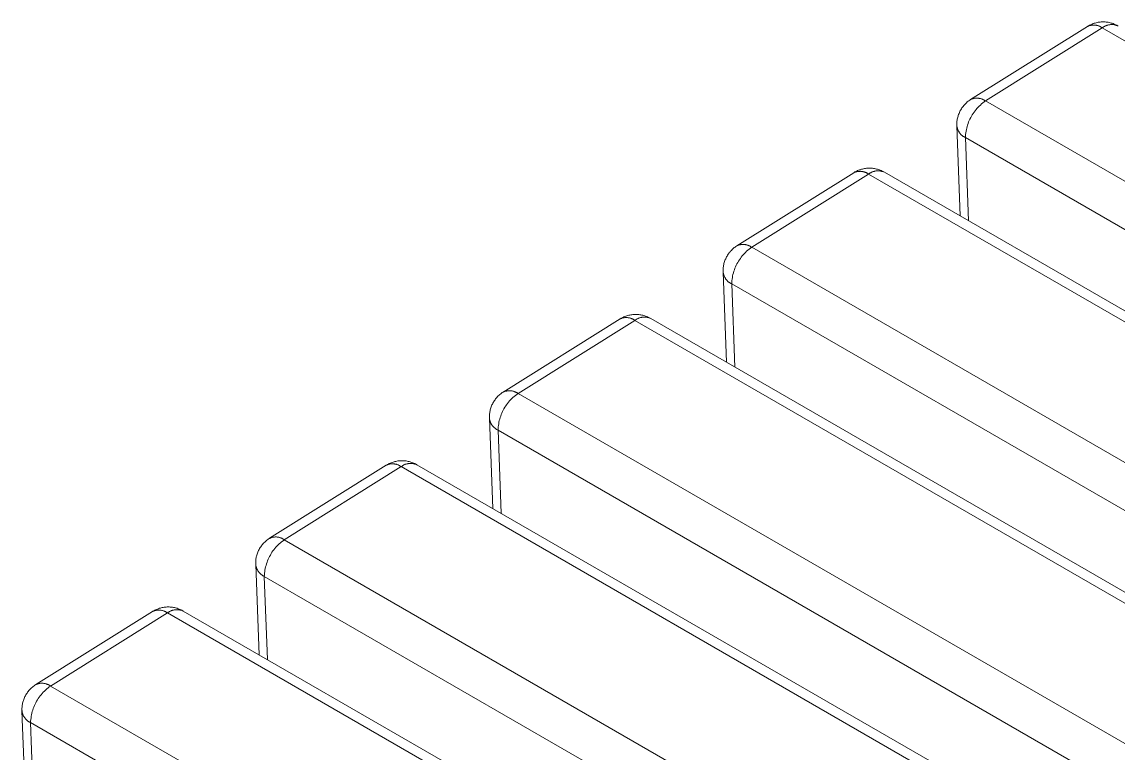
# Model space of a CAD drawing. Header units: millimetres. Extents: x -30 to 4992, y -440 to 3111.
# Drawn here: x 635.4 to 757.2, y 692.7 to 774 of the extents above; entities that cross this region are included whole.
import ezdxf

# ---------------------------------------------------------------- set-up
doc = ezdxf.new("R2010")
doc.units = ezdxf.units.MM
doc.layers.add('ZANO_R', color=7, linetype='Continuous', lineweight=0)

msp = doc.modelspace()

# ---------------------------------------------------------------- linework, layer by layer
at = {"layer": 'ZANO_R'}
for p, q in [((754.57, 773.89), (754.68, 773.92)), ((754.68, 773.92), (754.79, 773.95)), ((754.79, 773.95), (754.9, 773.97)), ((754.9, 773.97), (755.01, 774)), ((755.01, 774), (755.12, 774.01)), ((755.12, 774.01), (755.23, 774.03)), ((755.23, 774.03), (755.34, 774.04)), ((755.34, 774.04), (755.46, 774.04)), ((755.46, 774.04), (755.57, 774.04)), ((755.57, 774.04), (755.68, 774.04)), ((755.68, 774.04), (755.79, 774.04)), ((755.79, 774.04), (755.91, 774.03)), ((755.91, 774.03), (756.02, 774.01)), ((756.02, 774.01), (756.13, 774)), ((756.13, 774), (756.24, 773.97)), ((756.24, 773.97), (756.35, 773.95)), ((756.35, 773.95), (756.46, 773.92)), ((756.46, 773.92), (756.57, 773.89)), ((740.83, 765.41), (753.82, 773.54)), ((755.47, 773.38), (742.48, 765.25)), ((753.82, 773.54), (753.87, 773.56)), ((753.86, 773.56), (753.95, 773.62)), ((753.87, 773.56), (753.92, 773.58)), ((753.92, 773.58), (753.97, 773.6)), ((753.95, 773.62), (754.05, 773.67)), ((753.97, 773.6), (754.02, 773.62)), ((754.02, 773.62), (754.07, 773.63)), ((754.05, 773.67), (754.15, 773.72)), ((754.07, 773.63), (754.12, 773.65)), ((754.12, 773.65), (754.18, 773.66)), ((754.15, 773.72), (754.26, 773.77)), ((754.18, 773.66), (754.23, 773.67)), ((754.23, 773.67), (754.29, 773.68)), ((754.26, 773.77), (754.36, 773.81)), ((754.29, 773.68), (754.34, 773.69)), ((754.34, 773.69), (754.39, 773.69)), ((754.36, 773.81), (754.47, 773.85)), ((754.39, 773.69), (754.45, 773.7)), ((754.45, 773.7), (754.5, 773.7)), ((754.47, 773.85), (754.57, 773.89)), ((754.5, 773.7), (754.56, 773.7)), ((754.56, 773.7), (754.61, 773.69)), ((754.61, 773.69), (754.67, 773.69)), ((754.67, 773.69), (754.72, 773.68)), ((754.72, 773.68), (754.77, 773.68)), ((754.77, 773.68), (754.83, 773.67)), ((754.83, 773.67), (754.88, 773.66)), ((754.88, 773.66), (754.93, 773.64)), ((754.93, 773.64), (754.99, 773.63)), ((754.99, 773.63), (755.04, 773.61)), ((755.04, 773.61), (755.09, 773.59)), ((755.09, 773.59), (755.14, 773.57)), ((755.14, 773.57), (755.19, 773.55)), ((755.19, 773.55), (755.24, 773.53)), ((755.24, 773.53), (755.29, 773.5)), ((755.29, 773.5), (755.33, 773.47)), ((755.33, 773.47), (755.38, 773.44)), ((755.38, 773.44), (755.43, 773.41)), ((755.43, 773.41), (755.47, 773.38)), ((755.52, 773.42), (755.47, 773.38)), ((1586.82, 293.4), (755.47, 773.38)), ((755.56, 773.45), (755.52, 773.42)), ((755.61, 773.48), (755.56, 773.45)), ((755.66, 773.51), (755.61, 773.48)), ((755.71, 773.54), (755.66, 773.51)), ((755.77, 773.57), (755.71, 773.54)), ((755.82, 773.59), (755.77, 773.57)), ((755.87, 773.62), (755.82, 773.59)), ((755.92, 773.64), (755.87, 773.62)), ((755.98, 773.66), (755.92, 773.64)), ((756.03, 773.68), (755.98, 773.66)), ((756.09, 773.69), (756.03, 773.68)), ((756.15, 773.71), (756.09, 773.69)), ((756.2, 773.72), (756.15, 773.71)), ((756.26, 773.73), (756.2, 773.72)), ((756.32, 773.73), (756.26, 773.73)), ((756.38, 773.74), (756.32, 773.73)), ((756.43, 773.74), (756.38, 773.74)), ((756.49, 773.75), (756.43, 773.74)), ((756.55, 773.75), (756.49, 773.75)), ((756.61, 773.75), (756.55, 773.75)), ((756.57, 773.89), (756.67, 773.85)), ((756.67, 773.74), (756.61, 773.75)), ((756.67, 773.85), (756.78, 773.81)), ((756.72, 773.74), (756.67, 773.74)), ((756.78, 773.73), (756.72, 773.74)), ((756.78, 773.81), (756.88, 773.77)), ((756.84, 773.72), (756.78, 773.73)), ((756.9, 773.71), (756.84, 773.72)), ((756.88, 773.77), (756.98, 773.72)), ((756.95, 773.69), (756.9, 773.71)), ((757.01, 773.68), (756.95, 773.69)), ((756.98, 773.72), (757.09, 773.67)), ((757.06, 773.66), (757.01, 773.68)), ((757.12, 773.64), (757.06, 773.66)), ((757.09, 773.67), (757.18, 773.62)), ((757.17, 773.62), (757.12, 773.64)), ((757.23, 773.59), (757.17, 773.62)), ((740.73, 765.34), (740.82, 765.4)), ((740.82, 765.4), (740.87, 765.43)), ((740.87, 765.43), (740.92, 765.45)), ((740.92, 765.45), (740.98, 765.47)), ((740.98, 765.47), (741.03, 765.48)), ((741.03, 765.48), (741.08, 765.5)), ((741.08, 765.5), (741.13, 765.51)), ((741.13, 765.51), (741.19, 765.53)), ((741.19, 765.53), (741.24, 765.54)), ((741.24, 765.54), (741.29, 765.55)), ((741.29, 765.55), (741.35, 765.55)), ((741.35, 765.55), (741.4, 765.56)), ((741.4, 765.56), (741.46, 765.56)), ((741.46, 765.56), (741.51, 765.56)), ((741.51, 765.56), (741.56, 765.56)), ((741.56, 765.56), (741.62, 765.56)), ((741.62, 765.56), (741.67, 765.55)), ((741.67, 765.55), (741.73, 765.55)), ((741.73, 765.55), (741.78, 765.54)), ((741.78, 765.54), (741.83, 765.53)), ((741.83, 765.53), (741.89, 765.52)), ((741.89, 765.52), (741.94, 765.51)), ((741.94, 765.51), (741.99, 765.49)), ((741.99, 765.49), (742.05, 765.47)), ((742.05, 765.47), (742.1, 765.46)), ((742.1, 765.46), (742.15, 765.44)), ((742.15, 765.44), (742.2, 765.41)), ((742.2, 765.41), (742.25, 765.39)), ((742.25, 765.39), (742.29, 765.36)), ((739.63, 764.08), (739.68, 764.18)), ((739.68, 764.18), (739.74, 764.27)), ((739.74, 764.27), (739.8, 764.37)), ((739.8, 764.37), (739.86, 764.47)), ((739.86, 764.47), (739.92, 764.56)), ((739.92, 764.56), (739.99, 764.65)), ((739.99, 764.65), (740.06, 764.74)), ((740.06, 764.74), (740.14, 764.82)), ((740.14, 764.82), (740.21, 764.9)), ((740.21, 764.9), (740.29, 764.98)), ((740.29, 764.98), (740.38, 765.06)), ((740.38, 765.06), (740.46, 765.14)), ((740.46, 765.14), (740.55, 765.21)), ((740.55, 765.21), (740.64, 765.28)), ((740.64, 765.28), (740.73, 765.34)), ((741.43, 764.29), (741.32, 764.15)), ((741.54, 764.42), (741.43, 764.29)), ((741.67, 764.55), (741.54, 764.42)), ((741.79, 764.68), (741.67, 764.55)), ((741.92, 764.8), (741.79, 764.68)), ((742.05, 764.92), (741.92, 764.8)), ((742.19, 765.03), (742.05, 764.92)), ((742.33, 765.14), (742.19, 765.03)), ((742.29, 765.36), (742.34, 765.34)), ((742.48, 765.25), (742.33, 765.14)), ((742.34, 765.34), (742.39, 765.31)), ((742.39, 765.31), (742.43, 765.28)), ((742.43, 765.28), (742.48, 765.25)), ((742.48, 765.25), (1573.83, 285.27)), ((739.3, 762.88), (739.31, 763)), ((739.31, 763), (739.33, 763.11)), ((739.33, 763.11), (739.35, 763.22)), ((739.35, 763.22), (739.37, 763.33)), ((739.37, 763.33), (739.4, 763.44)), ((739.4, 763.44), (739.43, 763.55)), ((739.43, 763.55), (739.46, 763.66)), ((739.46, 763.66), (739.5, 763.76)), ((739.5, 763.76), (739.54, 763.87)), ((739.54, 763.87), (739.58, 763.97)), ((739.58, 763.97), (739.63, 764.08)), ((740.68, 763.08), (740.61, 762.91)), ((740.76, 763.24), (740.68, 763.08)), ((740.84, 763.4), (740.76, 763.24)), ((740.92, 763.55), (740.84, 763.4)), ((741.01, 763.71), (740.92, 763.55)), ((741.11, 763.86), (741.01, 763.71)), ((741.21, 764), (741.11, 763.86)), ((741.32, 764.15), (741.21, 764)), ((739.29, 762.66), (739.3, 762.77)), ((739.29, 762.55), (739.29, 762.66)), ((739.3, 762.49), (739.29, 762.55)), ((739.67, 752.46), (739.29, 762.49)), ((739.3, 762.77), (739.3, 762.88)), ((739.31, 762.43), (739.3, 762.49)), ((739.32, 762.38), (739.31, 762.43)), ((739.33, 762.32), (739.32, 762.38)), ((739.34, 762.27), (739.33, 762.32)), ((739.36, 762.21), (739.34, 762.27)), ((739.37, 762.16), (739.36, 762.21)), ((739.39, 762.1), (739.37, 762.16)), ((739.41, 762.05), (739.39, 762.1)), ((739.44, 762), (739.41, 762.05)), ((739.46, 761.95), (739.44, 762)), ((739.49, 761.9), (739.46, 761.95)), ((739.51, 761.85), (739.49, 761.9)), ((739.54, 761.8), (739.51, 761.85)), ((739.57, 761.75), (739.54, 761.8)), ((739.61, 761.71), (739.57, 761.75)), ((740.33, 761.88), (740.3, 761.7)), ((740.36, 762.06), (740.33, 761.88)), ((740.4, 762.23), (740.36, 762.06)), ((740.44, 762.4), (740.4, 762.23)), ((740.49, 762.57), (740.44, 762.4)), ((740.55, 762.74), (740.49, 762.57)), ((740.61, 762.91), (740.55, 762.74)), ((739.64, 761.66), (739.61, 761.71)), ((739.68, 761.62), (739.64, 761.66)), ((739.71, 761.57), (739.68, 761.62)), ((739.75, 761.53), (739.71, 761.57)), ((739.79, 761.49), (739.75, 761.53)), ((739.83, 761.45), (739.79, 761.49)), ((739.88, 761.42), (739.83, 761.45)), ((739.92, 761.38), (739.88, 761.42)), ((739.96, 761.35), (739.92, 761.38)), ((740.01, 761.31), (739.96, 761.35)), ((740.06, 761.28), (740.01, 761.31)), ((740.11, 761.25), (740.06, 761.28)), ((740.16, 761.22), (740.11, 761.25)), ((740.21, 761.2), (740.16, 761.22)), ((740.26, 761.17), (740.21, 761.2)), ((740.28, 761.53), (740.26, 761.35)), ((740.26, 761.35), (740.26, 761.17)), ((740.26, 761.17), (740.6, 751.92)), ((1571.61, 281.19), (740.26, 761.17)), ((740.3, 761.7), (740.28, 761.53)), ((714.85, 749.14), (727.83, 757.27)), ((729.49, 757.11), (716.49, 748.98)), ((727.83, 757.27), (727.88, 757.29)), ((727.87, 757.29), (727.97, 757.35)), ((727.88, 757.29), (727.93, 757.31)), ((727.93, 757.31), (727.98, 757.33)), ((727.97, 757.35), (728.07, 757.4)), ((727.98, 757.33), (728.03, 757.35)), ((728.03, 757.35), (728.09, 757.36)), ((728.07, 757.4), (728.17, 757.45)), ((728.09, 757.36), (728.14, 757.38)), ((728.14, 757.38), (728.19, 757.39)), ((728.17, 757.45), (728.27, 757.5)), ((728.19, 757.39), (728.25, 757.4)), ((728.25, 757.4), (728.3, 757.41)), ((728.27, 757.5), (728.37, 757.54)), ((728.3, 757.41), (728.35, 757.42)), ((728.35, 757.42), (728.41, 757.42)), ((728.37, 757.54), (728.48, 757.58)), ((728.41, 757.42), (728.46, 757.42)), ((728.46, 757.42), (728.52, 757.43)), ((728.48, 757.58), (728.59, 757.62)), ((728.52, 757.43), (728.57, 757.43)), ((728.57, 757.43), (728.63, 757.42)), ((728.59, 757.62), (728.69, 757.65)), ((728.63, 757.42), (728.68, 757.42)), ((728.68, 757.42), (728.73, 757.41)), ((728.69, 757.65), (728.8, 757.68)), ((728.73, 757.41), (728.79, 757.41)), ((728.79, 757.41), (728.84, 757.4)), ((728.8, 757.68), (728.91, 757.7)), ((728.84, 757.4), (728.9, 757.38)), ((728.9, 757.38), (728.95, 757.37)), ((728.91, 757.7), (729.02, 757.73)), ((728.95, 757.37), (729, 757.36)), ((729, 757.36), (729.05, 757.34)), ((729.02, 757.73), (729.14, 757.74)), ((729.05, 757.34), (729.1, 757.32)), ((729.1, 757.32), (729.15, 757.3)), ((729.14, 757.74), (729.25, 757.76)), ((729.15, 757.3), (729.2, 757.28)), ((729.2, 757.28), (729.25, 757.25)), ((729.25, 757.76), (729.36, 757.77)), ((729.25, 757.25), (729.3, 757.23)), ((729.3, 757.23), (729.35, 757.2)), ((729.35, 757.2), (729.4, 757.17)), ((729.36, 757.77), (729.47, 757.77)), ((729.4, 757.17), (729.44, 757.14)), ((729.44, 757.14), (729.49, 757.11)), ((729.47, 757.77), (729.58, 757.77)), ((729.53, 757.15), (729.49, 757.11)), ((1560.84, 277.13), (729.49, 757.11)), ((729.58, 757.18), (729.53, 757.15)), ((729.58, 757.77), (729.7, 757.77)), ((729.63, 757.21), (729.58, 757.18)), ((729.68, 757.24), (729.63, 757.21)), ((729.73, 757.27), (729.68, 757.24)), ((729.7, 757.77), (729.81, 757.77)), ((729.78, 757.3), (729.73, 757.27)), ((729.83, 757.32), (729.78, 757.3)), ((729.81, 757.77), (729.92, 757.76)), ((729.89, 757.35), (729.83, 757.32)), ((729.94, 757.37), (729.89, 757.35)), ((729.92, 757.76), (730.03, 757.74)), ((729.99, 757.39), (729.94, 757.37)), ((730.05, 757.4), (729.99, 757.39)), ((730.03, 757.74), (730.14, 757.73)), ((730.11, 757.42), (730.05, 757.4)), ((730.16, 757.43), (730.11, 757.42)), ((730.14, 757.73), (730.25, 757.7)), ((730.22, 757.45), (730.16, 757.43)), ((730.28, 757.46), (730.22, 757.45)), ((730.25, 757.7), (730.36, 757.68)), ((730.33, 757.46), (730.28, 757.46)), ((730.39, 757.47), (730.33, 757.46)), ((730.36, 757.68), (730.47, 757.65)), ((730.45, 757.47), (730.39, 757.47)), ((730.51, 757.48), (730.45, 757.47)), ((730.47, 757.65), (730.58, 757.62)), ((730.57, 757.48), (730.51, 757.48)), ((730.62, 757.47), (730.57, 757.48)), ((730.58, 757.62), (730.69, 757.58)), ((730.68, 757.47), (730.62, 757.47)), ((730.74, 757.46), (730.68, 757.47)), ((730.69, 757.58), (730.79, 757.54)), ((730.8, 757.46), (730.74, 757.46)), ((730.79, 757.54), (730.9, 757.5)), ((730.85, 757.45), (730.8, 757.46)), ((730.91, 757.43), (730.85, 757.45)), ((730.9, 757.5), (731, 757.45)), ((730.97, 757.42), (730.91, 757.43)), ((731.02, 757.41), (730.97, 757.42)), ((731, 757.45), (731.1, 757.4)), ((731.08, 757.39), (731.02, 757.41)), ((731.13, 757.37), (731.08, 757.39)), ((731.1, 757.4), (731.2, 757.35)), ((731.19, 757.35), (731.13, 757.37)), ((731.24, 757.32), (731.19, 757.35)), ((731.24, 757.32), (1562.55, 277.37)), ((713.94, 748.29), (714, 748.38)), ((714, 748.38), (714.08, 748.47)), ((714.08, 748.47), (714.15, 748.55)), ((714.15, 748.55), (714.23, 748.63)), ((714.23, 748.63), (714.31, 748.71)), ((714.31, 748.71), (714.39, 748.79)), ((714.39, 748.79), (714.47, 748.86)), ((714.47, 748.86), (714.56, 748.94)), ((714.56, 748.94), (714.65, 749)), ((714.65, 749), (714.74, 749.07)), ((714.74, 749.07), (714.84, 749.13)), ((714.84, 749.13), (714.89, 749.15)), ((714.89, 749.15), (714.94, 749.18)), ((714.94, 749.18), (714.99, 749.19)), ((714.99, 749.19), (715.04, 749.21)), ((715.04, 749.21), (715.09, 749.23)), ((715.09, 749.23), (715.15, 749.24)), ((715.15, 749.24), (715.2, 749.25)), ((715.2, 749.25), (715.25, 749.27)), ((715.25, 749.27), (715.31, 749.27)), ((715.31, 749.27), (715.36, 749.28)), ((715.36, 749.28), (715.42, 749.29)), ((715.42, 749.29), (715.47, 749.29)), ((715.47, 749.29), (715.52, 749.29)), ((715.52, 749.29), (715.58, 749.29)), ((715.58, 749.29), (715.63, 749.29)), ((715.63, 749.29), (715.69, 749.28)), ((715.8, 748.41), (715.68, 748.28)), ((715.69, 749.28), (715.74, 749.28)), ((715.74, 749.28), (715.8, 749.27)), ((715.8, 749.27), (715.85, 749.26)), ((715.93, 748.53), (715.8, 748.41)), ((715.85, 749.26), (715.9, 749.25)), ((715.9, 749.25), (715.96, 749.24)), ((716.07, 748.65), (715.93, 748.53)), ((715.96, 749.24), (716.01, 749.22)), ((716.01, 749.22), (716.06, 749.2)), ((716.06, 749.2), (716.11, 749.18)), ((716.21, 748.76), (716.07, 748.65)), ((716.11, 749.18), (716.16, 749.16)), ((716.16, 749.16), (716.21, 749.14)), ((716.21, 749.14), (716.26, 749.12)), ((716.35, 748.87), (716.21, 748.76)), ((716.26, 749.12), (716.31, 749.09)), ((716.31, 749.09), (716.36, 749.07)), ((716.49, 748.98), (716.35, 748.87)), ((716.36, 749.07), (716.4, 749.04)), ((716.4, 749.04), (716.45, 749.01)), ((716.45, 749.01), (716.49, 748.98)), ((716.49, 748.98), (1547.84, 269)), ((713.38, 747.06), (713.41, 747.17)), ((713.41, 747.17), (713.44, 747.28)), ((713.44, 747.28), (713.47, 747.39)), ((713.47, 747.39), (713.51, 747.49)), ((713.51, 747.49), (713.55, 747.6)), ((713.55, 747.6), (713.6, 747.7)), ((713.6, 747.7), (713.64, 747.8)), ((713.64, 747.8), (713.7, 747.91)), ((713.7, 747.91), (713.75, 748)), ((713.75, 748), (713.81, 748.1)), ((713.81, 748.1), (713.87, 748.2)), ((713.87, 748.2), (713.94, 748.29)), ((714.85, 747.13), (714.77, 746.97)), ((714.94, 747.28), (714.85, 747.13)), ((715.03, 747.44), (714.94, 747.28)), ((715.12, 747.59), (715.03, 747.44)), ((715.23, 747.73), (715.12, 747.59)), ((715.33, 747.88), (715.23, 747.73)), ((715.44, 748.02), (715.33, 747.88)), ((715.56, 748.15), (715.44, 748.02)), ((715.68, 748.28), (715.56, 748.15)), ((713.31, 746.5), (713.32, 746.61)), ((713.31, 746.39), (713.31, 746.5)), ((713.31, 746.27), (713.31, 746.39)), ((713.31, 746.22), (713.31, 746.27)), ((713.68, 736.19), (713.31, 746.22)), ((713.32, 746.16), (713.31, 746.22)), ((713.32, 746.61), (713.33, 746.73)), ((713.33, 746.11), (713.32, 746.16)), ((713.33, 746.73), (713.34, 746.84)), ((713.34, 746.05), (713.33, 746.11)), ((713.34, 746.84), (713.36, 746.95)), ((713.36, 746), (713.34, 746.05)), ((713.36, 746.95), (713.38, 747.06)), ((713.37, 745.94), (713.36, 746)), ((713.39, 745.89), (713.37, 745.94)), ((713.41, 745.83), (713.39, 745.89)), ((714.41, 745.96), (714.37, 745.79)), ((714.46, 746.13), (714.41, 745.96)), ((714.51, 746.3), (714.46, 746.13)), ((714.57, 746.47), (714.51, 746.3)), ((714.63, 746.64), (714.57, 746.47)), ((714.7, 746.8), (714.63, 746.64)), ((714.77, 746.97), (714.7, 746.8)), ((713.43, 745.78), (713.41, 745.83)), ((713.45, 745.73), (713.43, 745.78)), ((713.47, 745.68), (713.45, 745.73)), ((713.5, 745.63), (713.47, 745.68)), ((713.53, 745.58), (713.5, 745.63)), ((713.56, 745.53), (713.53, 745.58)), ((713.59, 745.48), (713.56, 745.53)), ((713.62, 745.44), (713.59, 745.48)), ((713.66, 745.39), (713.62, 745.44)), ((713.69, 745.35), (713.66, 745.39)), ((713.73, 745.3), (713.69, 745.35)), ((713.77, 745.26), (713.73, 745.3)), ((713.81, 745.22), (713.77, 745.26)), ((713.85, 745.18), (713.81, 745.22)), ((713.89, 745.14), (713.85, 745.18)), ((713.93, 745.11), (713.89, 745.14)), ((713.98, 745.07), (713.93, 745.11)), ((714.02, 745.04), (713.98, 745.07)), ((714.07, 745.01), (714.02, 745.04)), ((714.12, 744.98), (714.07, 745.01)), ((714.17, 744.95), (714.12, 744.98)), ((714.22, 744.93), (714.17, 744.95)), ((714.27, 744.9), (714.22, 744.93)), ((714.28, 745.08), (714.27, 744.9)), ((714.27, 744.9), (714.62, 735.65)), ((1545.62, 264.92), (714.27, 744.9)), ((714.29, 745.26), (714.28, 745.08)), ((714.31, 745.43), (714.29, 745.26)), ((714.34, 745.61), (714.31, 745.43)), ((714.37, 745.79), (714.34, 745.61)), ((701.85, 741), (701.9, 741.02)), ((701.89, 741.02), (701.98, 741.08)), ((701.9, 741.02), (701.95, 741.04)), ((701.95, 741.04), (702, 741.06)), ((701.98, 741.08), (702.08, 741.13)), ((702, 741.06), (702.05, 741.08)), ((702.05, 741.08), (702.1, 741.09)), ((702.08, 741.13), (702.18, 741.18)), ((702.1, 741.09), (702.15, 741.11)), ((702.15, 741.11), (702.21, 741.12)), ((702.18, 741.18), (702.29, 741.23)), ((702.21, 741.12), (702.26, 741.13)), ((702.26, 741.13), (702.31, 741.14)), ((702.29, 741.23), (702.39, 741.27)), ((702.31, 741.14), (702.37, 741.15)), ((702.37, 741.15), (702.42, 741.15)), ((702.39, 741.27), (702.49, 741.31)), ((702.42, 741.15), (702.48, 741.15)), ((702.48, 741.15), (702.53, 741.16)), ((702.49, 741.31), (702.6, 741.35)), ((702.53, 741.16), (702.59, 741.15)), ((702.59, 741.15), (702.64, 741.15)), ((702.6, 741.35), (702.71, 741.38)), ((702.64, 741.15), (702.69, 741.15)), ((702.69, 741.15), (702.75, 741.14)), ((702.71, 741.38), (702.82, 741.41)), ((702.75, 741.14), (702.8, 741.13)), ((702.8, 741.13), (702.86, 741.12)), ((702.82, 741.41), (702.93, 741.43)), ((702.86, 741.12), (702.91, 741.11)), ((702.91, 741.11), (702.96, 741.1)), ((702.93, 741.43), (703.04, 741.45)), ((702.96, 741.1), (703.02, 741.08)), ((703.02, 741.08), (703.07, 741.07)), ((703.04, 741.45), (703.15, 741.47)), ((703.07, 741.07), (703.12, 741.05)), ((703.12, 741.05), (703.17, 741.03)), ((703.15, 741.47), (703.26, 741.48)), ((703.17, 741.03), (703.22, 741.01)), ((703.26, 741.48), (703.37, 741.49)), ((703.37, 741.49), (703.49, 741.5)), ((703.49, 741.5), (703.6, 741.5)), ((703.6, 741.5), (703.71, 741.5)), ((703.71, 741.5), (703.82, 741.49)), ((703.79, 741.03), (703.74, 741)), ((703.85, 741.05), (703.79, 741.03)), ((703.82, 741.49), (703.94, 741.48)), ((703.9, 741.08), (703.85, 741.05)), ((703.95, 741.1), (703.9, 741.08)), ((703.94, 741.48), (704.05, 741.47)), ((704.01, 741.12), (703.95, 741.1)), ((704.06, 741.13), (704.01, 741.12)), ((704.05, 741.47), (704.16, 741.45)), ((704.12, 741.15), (704.06, 741.13)), ((704.18, 741.16), (704.12, 741.15)), ((704.16, 741.45), (704.27, 741.43)), ((704.23, 741.18), (704.18, 741.16)), ((704.29, 741.19), (704.23, 741.18)), ((704.27, 741.43), (704.38, 741.41)), ((704.35, 741.19), (704.29, 741.19)), ((704.41, 741.2), (704.35, 741.19)), ((704.38, 741.41), (704.49, 741.38)), ((704.46, 741.2), (704.41, 741.2)), ((704.52, 741.21), (704.46, 741.2)), ((704.49, 741.38), (704.6, 741.35)), ((704.58, 741.21), (704.52, 741.21)), ((704.64, 741.2), (704.58, 741.21)), ((704.6, 741.35), (704.7, 741.31)), ((704.7, 741.2), (704.64, 741.2)), ((704.7, 741.31), (704.81, 741.27)), ((704.75, 741.19), (704.7, 741.2)), ((704.81, 741.19), (704.75, 741.19)), ((704.81, 741.27), (704.91, 741.23)), ((704.87, 741.18), (704.81, 741.19)), ((704.93, 741.16), (704.87, 741.18)), ((704.91, 741.23), (705.01, 741.18)), ((704.98, 741.15), (704.93, 741.16)), ((705.04, 741.13), (704.98, 741.15)), ((705.01, 741.18), (705.11, 741.13)), ((705.09, 741.12), (705.04, 741.13)), ((705.15, 741.1), (705.09, 741.12)), ((705.11, 741.13), (705.21, 741.08)), ((705.2, 741.08), (705.15, 741.1)), ((705.26, 741.05), (705.2, 741.08)), ((705.26, 741.05), (1536.56, 261.1)), ((688.86, 732.87), (701.85, 741)), ((703.5, 740.84), (690.51, 732.71)), ((703.22, 741.01), (703.27, 740.98)), ((703.27, 740.98), (703.32, 740.96)), ((703.32, 740.96), (703.36, 740.93)), ((703.36, 740.93), (703.41, 740.9)), ((703.41, 740.9), (703.46, 740.87)), ((703.46, 740.87), (703.5, 740.84)), ((703.55, 740.88), (703.5, 740.84)), ((1534.85, 260.86), (703.5, 740.84)), ((703.59, 740.91), (703.55, 740.88)), ((703.64, 740.94), (703.59, 740.91)), ((703.69, 740.97), (703.64, 740.94)), ((703.74, 741), (703.69, 740.97)), ((688.32, 732.44), (688.4, 732.52)), ((688.4, 732.52), (688.49, 732.59)), ((688.49, 732.59), (688.58, 732.67)), ((688.58, 732.67), (688.67, 732.73)), ((688.67, 732.73), (688.76, 732.8)), ((688.76, 732.8), (688.85, 732.86)), ((688.85, 732.86), (688.9, 732.88)), ((688.9, 732.88), (688.95, 732.9)), ((688.95, 732.9), (689, 732.92)), ((689, 732.92), (689.06, 732.94)), ((689.06, 732.94), (689.11, 732.96)), ((689.11, 732.96), (689.16, 732.97)), ((689.16, 732.97), (689.21, 732.98)), ((689.21, 732.98), (689.27, 732.99)), ((689.27, 732.99), (689.32, 733)), ((689.32, 733), (689.38, 733.01)), ((689.38, 733.01), (689.43, 733.02)), ((689.43, 733.02), (689.48, 733.02)), ((689.48, 733.02), (689.54, 733.02)), ((689.54, 733.02), (689.59, 733.02)), ((689.59, 733.02), (689.65, 733.02)), ((689.65, 733.02), (689.7, 733.01)), ((689.7, 733.01), (689.76, 733.01)), ((689.76, 733.01), (689.81, 733)), ((689.81, 733), (689.86, 732.99)), ((689.86, 732.99), (689.92, 732.98)), ((689.92, 732.98), (689.97, 732.96)), ((689.97, 732.96), (690.02, 732.95)), ((690.02, 732.95), (690.07, 732.93)), ((690.07, 732.93), (690.13, 732.91)), ((690.22, 732.49), (690.08, 732.38)), ((690.13, 732.91), (690.18, 732.89)), ((690.18, 732.89), (690.23, 732.87)), ((690.36, 732.6), (690.22, 732.49)), ((690.23, 732.87), (690.28, 732.85)), ((690.28, 732.85), (690.32, 732.82)), ((690.32, 732.82), (690.37, 732.8)), ((690.51, 732.71), (690.36, 732.6)), ((690.37, 732.8), (690.42, 732.77)), ((690.42, 732.77), (690.46, 732.74)), ((690.46, 732.74), (690.51, 732.71)), ((690.51, 732.71), (1521.86, 252.72)), ((687.53, 731.22), (687.57, 731.33)), ((687.57, 731.33), (687.61, 731.43)), ((687.61, 731.43), (687.66, 731.53)), ((687.66, 731.53), (687.71, 731.63)), ((687.71, 731.63), (687.77, 731.73)), ((687.77, 731.73), (687.82, 731.83)), ((687.82, 731.83), (687.89, 731.92)), ((687.89, 731.92), (687.95, 732.02)), ((687.95, 732.02), (688.02, 732.11)), ((688.02, 732.11), (688.09, 732.19)), ((688.09, 732.19), (688.16, 732.28)), ((688.16, 732.28), (688.24, 732.36)), ((688.24, 732.36), (688.32, 732.44)), ((689.14, 731.32), (689.04, 731.17)), ((689.24, 731.46), (689.14, 731.32)), ((689.35, 731.61), (689.24, 731.46)), ((689.46, 731.74), (689.35, 731.61)), ((689.57, 731.88), (689.46, 731.74)), ((689.69, 732.01), (689.57, 731.88)), ((689.82, 732.14), (689.69, 732.01)), ((689.95, 732.26), (689.82, 732.14)), ((690.08, 732.38), (689.95, 732.26)), ((687.32, 730.23), (687.33, 730.34)), ((687.32, 730.12), (687.32, 730.23)), ((687.32, 730), (687.32, 730.12)), ((687.33, 730.34), (687.34, 730.45)), ((687.34, 730.45), (687.36, 730.57)), ((687.36, 730.57), (687.38, 730.68)), ((687.38, 730.68), (687.4, 730.79)), ((687.4, 730.79), (687.42, 730.9)), ((687.42, 730.9), (687.45, 731.01)), ((687.45, 731.01), (687.49, 731.12)), ((687.49, 731.12), (687.53, 731.22)), ((688.58, 730.2), (688.52, 730.03)), ((688.64, 730.37), (688.58, 730.2)), ((688.71, 730.53), (688.64, 730.37)), ((688.79, 730.7), (688.71, 730.53)), ((688.87, 730.85), (688.79, 730.7)), ((688.95, 731.01), (688.87, 730.85)), ((689.04, 731.17), (688.95, 731.01)), ((687.33, 729.95), (687.32, 730)), ((687.7, 719.92), (687.32, 729.95)), ((687.34, 729.89), (687.33, 729.95)), ((687.35, 729.84), (687.34, 729.89)), ((687.36, 729.78), (687.35, 729.84)), ((687.37, 729.72), (687.36, 729.78)), ((687.39, 729.67), (687.37, 729.72)), ((687.4, 729.62), (687.39, 729.67)), ((687.42, 729.56), (687.4, 729.62)), ((687.44, 729.51), (687.42, 729.56)), ((687.47, 729.46), (687.44, 729.51)), ((687.49, 729.41), (687.47, 729.46)), ((687.52, 729.36), (687.49, 729.41)), ((687.54, 729.31), (687.52, 729.36)), ((687.57, 729.26), (687.54, 729.31)), ((687.6, 729.21), (687.57, 729.26)), ((687.64, 729.16), (687.6, 729.21)), ((687.67, 729.12), (687.64, 729.16)), ((687.71, 729.07), (687.67, 729.12)), ((687.74, 729.03), (687.71, 729.07)), ((687.78, 728.99), (687.74, 729.03)), ((687.82, 728.95), (687.78, 728.99)), ((687.86, 728.91), (687.82, 728.95)), ((687.9, 728.87), (687.86, 728.91)), ((687.95, 728.84), (687.9, 728.87)), ((687.99, 728.8), (687.95, 728.84)), ((688.31, 728.99), (688.29, 728.81)), ((688.33, 729.16), (688.31, 728.99)), ((688.36, 729.34), (688.33, 729.16)), ((688.39, 729.51), (688.36, 729.34)), ((688.43, 729.69), (688.39, 729.51)), ((688.47, 729.86), (688.43, 729.69)), ((688.52, 730.03), (688.47, 729.86)), ((688.04, 728.77), (687.99, 728.8)), ((688.09, 728.74), (688.04, 728.77)), ((688.13, 728.71), (688.09, 728.74)), ((688.18, 728.68), (688.13, 728.71)), ((688.23, 728.65), (688.18, 728.68)), ((688.29, 728.63), (688.23, 728.65)), ((688.29, 728.81), (688.29, 728.63)), ((688.29, 728.63), (688.63, 719.38)), ((1519.64, 248.65), (688.29, 728.63)), ((676.94, 725.16), (677.05, 725.18)), ((677.05, 725.18), (677.16, 725.2)), ((677.16, 725.2), (677.28, 725.21)), ((677.28, 725.21), (677.39, 725.22)), ((677.39, 725.22), (677.5, 725.23)), ((677.5, 725.23), (677.61, 725.23)), ((677.61, 725.23), (677.73, 725.23)), ((677.73, 725.23), (677.84, 725.22)), ((677.84, 725.22), (677.95, 725.21)), ((677.95, 725.21), (678.06, 725.2)), ((678.06, 725.2), (678.17, 725.18)), ((678.17, 725.18), (678.28, 725.16)), ((662.88, 716.6), (675.86, 724.73)), ((677.51, 724.57), (664.52, 716.43)), ((675.86, 724.73), (675.91, 724.75)), ((675.9, 724.75), (676, 724.81)), ((675.91, 724.75), (675.96, 724.77)), ((675.96, 724.77), (676.01, 724.79)), ((676, 724.81), (676.1, 724.86)), ((676.01, 724.79), (676.06, 724.81)), ((676.06, 724.81), (676.12, 724.82)), ((676.1, 724.86), (676.2, 724.91)), ((676.12, 724.82), (676.17, 724.84)), ((676.17, 724.84), (676.22, 724.85)), ((676.2, 724.91), (676.3, 724.96)), ((676.22, 724.85), (676.27, 724.86)), ((676.27, 724.86), (676.33, 724.87)), ((676.3, 724.96), (676.4, 725)), ((676.33, 724.87), (676.38, 724.87)), ((676.38, 724.87), (676.44, 724.88)), ((676.4, 725), (676.51, 725.04)), ((676.44, 724.88), (676.49, 724.88)), ((676.49, 724.88), (676.55, 724.88)), ((676.51, 725.04), (676.62, 725.08)), ((676.55, 724.88), (676.6, 724.88)), ((676.6, 724.88), (676.65, 724.88)), ((676.62, 725.08), (676.72, 725.11)), ((676.65, 724.88), (676.71, 724.88)), ((676.71, 724.88), (676.76, 724.87)), ((676.72, 725.11), (676.83, 725.14)), ((676.76, 724.87), (676.82, 724.86)), ((676.82, 724.86), (676.87, 724.85)), ((676.83, 725.14), (676.94, 725.16)), ((676.87, 724.85), (676.92, 724.84)), ((676.92, 724.84), (676.98, 724.83)), ((676.98, 724.83), (677.03, 724.81)), ((677.03, 724.81), (677.08, 724.8)), ((677.08, 724.8), (677.13, 724.78)), ((677.13, 724.78), (677.18, 724.76)), ((677.18, 724.76), (677.23, 724.74)), ((677.23, 724.74), (677.28, 724.71)), ((677.28, 724.71), (677.33, 724.69)), ((677.33, 724.69), (677.38, 724.66)), ((677.38, 724.66), (677.42, 724.63)), ((677.42, 724.63), (677.47, 724.6)), ((677.47, 724.6), (677.51, 724.57)), ((677.56, 724.6), (677.51, 724.57)), ((1508.86, 244.59), (677.51, 724.57)), ((677.61, 724.64), (677.56, 724.6)), ((677.66, 724.67), (677.61, 724.64)), ((677.71, 724.7), (677.66, 724.67)), ((677.76, 724.73), (677.71, 724.7)), ((677.81, 724.76), (677.76, 724.73)), ((677.86, 724.78), (677.81, 724.76)), ((677.91, 724.8), (677.86, 724.78)), ((677.97, 724.83), (677.91, 724.8)), ((678.02, 724.85), (677.97, 724.83)), ((678.08, 724.86), (678.02, 724.85)), ((678.13, 724.88), (678.08, 724.86)), ((678.19, 724.89), (678.13, 724.88)), ((678.25, 724.9), (678.19, 724.89)), ((678.3, 724.91), (678.25, 724.9)), ((678.28, 725.16), (678.39, 725.14)), ((678.36, 724.92), (678.3, 724.91)), ((678.42, 724.93), (678.36, 724.92)), ((678.39, 725.14), (678.5, 725.11)), ((678.48, 724.93), (678.42, 724.93)), ((678.54, 724.93), (678.48, 724.93)), ((678.5, 725.11), (678.61, 725.08)), ((678.59, 724.93), (678.54, 724.93)), ((678.65, 724.93), (678.59, 724.93)), ((678.61, 725.08), (678.72, 725.04)), ((678.71, 724.93), (678.65, 724.93)), ((678.77, 724.92), (678.71, 724.93)), ((678.72, 725.04), (678.82, 725)), ((678.83, 724.91), (678.77, 724.92)), ((678.82, 725), (678.93, 724.96)), ((678.88, 724.9), (678.83, 724.91)), ((678.94, 724.89), (678.88, 724.9)), ((678.93, 724.96), (679.03, 724.91)), ((679, 724.88), (678.94, 724.89)), ((679.05, 724.86), (679, 724.88)), ((679.03, 724.91), (679.13, 724.86)), ((679.11, 724.85), (679.05, 724.86)), ((679.16, 724.83), (679.11, 724.85)), ((679.13, 724.86), (679.23, 724.81)), ((679.22, 724.81), (679.16, 724.83)), ((679.27, 724.78), (679.22, 724.81)), ((679.27, 724.78), (1510.58, 244.83)), ((662.92, 716.61), (662.97, 716.63)), ((662.97, 716.63), (663.02, 716.65)), ((663.02, 716.65), (663.07, 716.67)), ((663.07, 716.67), (663.12, 716.69)), ((663.12, 716.69), (663.18, 716.7)), ((663.18, 716.7), (663.23, 716.71)), ((663.23, 716.71), (663.28, 716.72)), ((663.28, 716.72), (663.34, 716.73)), ((663.34, 716.73), (663.39, 716.74)), ((663.39, 716.74), (663.44, 716.74)), ((663.44, 716.74), (663.5, 716.75)), ((663.5, 716.75), (663.55, 716.75)), ((663.55, 716.75), (663.61, 716.75)), ((663.61, 716.75), (663.66, 716.75)), ((663.66, 716.75), (663.72, 716.74)), ((663.72, 716.74), (663.77, 716.74)), ((663.77, 716.74), (663.82, 716.73)), ((663.82, 716.73), (663.88, 716.72)), ((663.88, 716.72), (663.93, 716.71)), ((663.93, 716.71), (663.98, 716.69)), ((663.98, 716.69), (664.04, 716.68)), ((664.04, 716.68), (664.09, 716.66)), ((664.09, 716.66), (664.14, 716.64)), ((664.14, 716.64), (664.19, 716.62)), ((661.73, 715.36), (661.78, 715.46)), ((661.78, 715.46), (661.84, 715.56)), ((661.84, 715.56), (661.9, 715.65)), ((661.9, 715.65), (661.97, 715.75)), ((661.97, 715.75), (662.03, 715.84)), ((662.03, 715.84), (662.1, 715.92)), ((662.1, 715.92), (662.18, 716.01)), ((662.18, 716.01), (662.26, 716.09)), ((662.26, 716.09), (662.34, 716.17)), ((662.34, 716.17), (662.42, 716.25)), ((662.42, 716.25), (662.5, 716.32)), ((662.5, 716.32), (662.59, 716.39)), ((662.59, 716.39), (662.68, 716.46)), ((662.68, 716.46), (662.77, 716.53)), ((662.77, 716.53), (662.87, 716.59)), ((662.87, 716.59), (662.92, 716.61)), ((663.47, 715.47), (663.36, 715.33)), ((663.59, 715.61), (663.47, 715.47)), ((663.71, 715.74), (663.59, 715.61)), ((663.83, 715.87), (663.71, 715.74)), ((663.96, 715.99), (663.83, 715.87)), ((664.1, 716.11), (663.96, 715.99)), ((664.23, 716.22), (664.1, 716.11)), ((664.19, 716.62), (664.24, 716.6)), ((664.38, 716.33), (664.23, 716.22)), ((664.24, 716.6), (664.29, 716.58)), ((664.29, 716.58), (664.34, 716.55)), ((664.34, 716.55), (664.39, 716.52)), ((664.52, 716.43), (664.38, 716.33)), ((664.39, 716.52), (664.43, 716.5)), ((664.43, 716.5), (664.48, 716.47)), ((664.48, 716.47), (664.52, 716.43)), ((664.52, 716.43), (1495.87, 236.45)), ((661.36, 714.18), (661.37, 714.3)), ((661.37, 714.3), (661.39, 714.41)), ((661.39, 714.41), (661.41, 714.52)), ((661.41, 714.52), (661.44, 714.63)), ((661.44, 714.63), (661.47, 714.74)), ((661.47, 714.74), (661.5, 714.84)), ((661.5, 714.84), (661.54, 714.95)), ((661.54, 714.95), (661.58, 715.06)), ((661.58, 715.06), (661.63, 715.16)), ((661.63, 715.16), (661.67, 715.26)), ((661.67, 715.26), (661.73, 715.36)), ((662.73, 714.26), (662.66, 714.1)), ((662.8, 714.42), (662.73, 714.26)), ((662.88, 714.58), (662.8, 714.42)), ((662.97, 714.74), (662.88, 714.58)), ((663.06, 714.89), (662.97, 714.74)), ((663.15, 715.04), (663.06, 714.89)), ((663.25, 715.19), (663.15, 715.04)), ((663.36, 715.33), (663.25, 715.19)), ((661.34, 713.96), (661.35, 714.07)), ((661.34, 713.85), (661.34, 713.96)), ((661.34, 713.73), (661.34, 713.85)), ((661.34, 713.68), (661.34, 713.73)), ((661.71, 703.64), (661.34, 713.68)), ((661.35, 713.62), (661.34, 713.68)), ((661.35, 714.07), (661.36, 714.18)), ((661.36, 713.56), (661.35, 713.62)), ((661.37, 713.51), (661.36, 713.56)), ((661.39, 713.45), (661.37, 713.51)), ((661.4, 713.4), (661.39, 713.45)), ((661.42, 713.34), (661.4, 713.4)), ((661.44, 713.29), (661.42, 713.34)), ((661.46, 713.24), (661.44, 713.29)), ((661.48, 713.19), (661.46, 713.24)), ((661.5, 713.14), (661.48, 713.19)), ((661.53, 713.09), (661.5, 713.14)), ((661.56, 713.04), (661.53, 713.09)), ((661.59, 712.99), (661.56, 713.04)), ((661.62, 712.94), (661.59, 712.99)), ((662.37, 713.07), (662.34, 712.89)), ((662.4, 713.24), (662.37, 713.07)), ((662.44, 713.42), (662.4, 713.24)), ((662.49, 713.59), (662.44, 713.42)), ((662.54, 713.76), (662.49, 713.59)), ((662.6, 713.93), (662.54, 713.76)), ((662.66, 714.1), (662.6, 713.93)), ((661.65, 712.89), (661.62, 712.94)), ((661.68, 712.85), (661.65, 712.89)), ((661.72, 712.8), (661.68, 712.85)), ((661.76, 712.76), (661.72, 712.8)), ((661.8, 712.72), (661.76, 712.76)), ((661.84, 712.68), (661.8, 712.72)), ((661.88, 712.64), (661.84, 712.68)), ((661.92, 712.6), (661.88, 712.64)), ((661.96, 712.57), (661.92, 712.6)), ((662.01, 712.53), (661.96, 712.57)), ((662.05, 712.5), (662.01, 712.53)), ((662.1, 712.47), (662.05, 712.5)), ((662.15, 712.44), (662.1, 712.47)), ((662.2, 712.41), (662.15, 712.44)), ((662.25, 712.38), (662.2, 712.41)), ((662.3, 712.36), (662.25, 712.38)), ((662.31, 712.54), (662.3, 712.36)), ((662.3, 712.36), (662.65, 703.11)), ((1493.65, 232.38), (662.3, 712.36)), ((662.32, 712.71), (662.31, 712.54)), ((662.34, 712.89), (662.32, 712.71)), ((636.89, 700.32), (649.88, 708.45)), ((651.53, 708.3), (638.54, 700.16)), ((649.88, 708.45), (649.92, 708.48)), ((649.92, 708.48), (650.01, 708.54)), ((649.92, 708.48), (649.98, 708.5)), ((649.98, 708.5), (650.03, 708.52)), ((650.01, 708.54), (650.11, 708.59)), ((650.03, 708.52), (650.08, 708.54)), ((650.08, 708.54), (650.13, 708.55)), ((650.11, 708.59), (650.21, 708.64)), ((650.13, 708.55), (650.18, 708.57)), ((650.18, 708.57), (650.24, 708.58)), ((650.21, 708.64), (650.31, 708.69)), ((650.24, 708.58), (650.29, 708.59)), ((650.29, 708.59), (650.34, 708.6)), ((650.31, 708.69), (650.42, 708.73)), ((650.34, 708.6), (650.4, 708.6)), ((650.4, 708.6), (650.45, 708.61)), ((650.42, 708.73), (650.52, 708.77)), ((650.45, 708.61), (650.51, 708.61)), ((650.51, 708.61), (650.56, 708.61)), ((650.52, 708.77), (650.63, 708.81)), ((650.56, 708.61), (650.61, 708.61)), ((650.61, 708.61), (650.67, 708.61)), ((650.63, 708.81), (650.74, 708.84)), ((650.67, 708.61), (650.72, 708.61)), ((650.72, 708.61), (650.78, 708.6)), ((650.74, 708.84), (650.85, 708.87)), ((650.78, 708.6), (650.83, 708.59)), ((650.83, 708.59), (650.89, 708.58)), ((650.85, 708.87), (650.96, 708.89)), ((650.89, 708.58), (650.94, 708.57)), ((650.94, 708.57), (650.99, 708.56)), ((650.96, 708.89), (651.07, 708.91)), ((650.99, 708.56), (651.04, 708.54)), ((651.04, 708.54), (651.1, 708.53)), ((651.07, 708.91), (651.18, 708.93)), ((651.1, 708.53), (651.15, 708.51)), ((651.15, 708.51), (651.2, 708.49)), ((651.18, 708.93), (651.29, 708.94)), ((651.2, 708.49), (651.25, 708.47)), ((651.25, 708.47), (651.3, 708.44)), ((651.29, 708.94), (651.4, 708.95)), ((651.3, 708.44), (651.35, 708.42)), ((651.35, 708.42), (651.39, 708.39)), ((651.39, 708.39), (651.44, 708.36)), ((651.4, 708.95), (651.51, 708.96)), ((651.44, 708.36), (651.48, 708.33)), ((651.48, 708.33), (651.53, 708.3)), ((651.51, 708.96), (651.63, 708.96)), ((651.58, 708.33), (651.53, 708.3)), ((1482.88, 228.32), (651.53, 708.3)), ((651.62, 708.37), (651.58, 708.33)), ((651.67, 708.4), (651.62, 708.37)), ((651.63, 708.96), (651.74, 708.96)), ((651.72, 708.43), (651.67, 708.4)), ((651.77, 708.46), (651.72, 708.43)), ((651.74, 708.96), (651.85, 708.95)), ((651.82, 708.49), (651.77, 708.46)), ((651.88, 708.51), (651.82, 708.49)), ((651.85, 708.95), (651.96, 708.94)), ((651.93, 708.53), (651.88, 708.51)), ((651.98, 708.55), (651.93, 708.53)), ((651.96, 708.94), (652.08, 708.93)), ((652.04, 708.57), (651.98, 708.55)), ((652.09, 708.59), (652.04, 708.57)), ((652.08, 708.93), (652.19, 708.91)), ((652.15, 708.61), (652.09, 708.59)), ((652.21, 708.62), (652.15, 708.61)), ((652.19, 708.91), (652.3, 708.89)), ((652.26, 708.63), (652.21, 708.62)), ((652.32, 708.64), (652.26, 708.63)), ((652.3, 708.89), (652.41, 708.87)), ((652.38, 708.65), (652.32, 708.64)), ((652.43, 708.66), (652.38, 708.65)), ((652.41, 708.87), (652.52, 708.84)), ((652.49, 708.66), (652.43, 708.66)), ((652.55, 708.66), (652.49, 708.66)), ((652.52, 708.84), (652.62, 708.81)), ((652.61, 708.66), (652.55, 708.66)), ((652.67, 708.66), (652.61, 708.66)), ((652.62, 708.81), (652.73, 708.77)), ((652.73, 708.66), (652.67, 708.66)), ((652.73, 708.77), (652.84, 708.73)), ((652.78, 708.65), (652.73, 708.66)), ((652.84, 708.64), (652.78, 708.65)), ((652.84, 708.73), (652.94, 708.69)), ((652.9, 708.63), (652.84, 708.64)), ((652.95, 708.62), (652.9, 708.63)), ((652.94, 708.69), (653.04, 708.64)), ((653.01, 708.61), (652.95, 708.62)), ((653.07, 708.59), (653.01, 708.61)), ((653.04, 708.64), (653.14, 708.59)), ((653.12, 708.58), (653.07, 708.59)), ((653.18, 708.56), (653.12, 708.58)), ((653.14, 708.59), (653.24, 708.54)), ((653.23, 708.53), (653.18, 708.56)), ((653.28, 708.51), (653.23, 708.53)), ((653.28, 708.51), (1484.59, 228.56)), ((636.05, 699.56), (636.12, 699.65)), ((636.12, 699.65), (636.19, 699.74)), ((636.19, 699.74), (636.27, 699.82)), ((636.27, 699.82), (636.35, 699.9)), ((636.35, 699.9), (636.43, 699.98)), ((636.43, 699.98), (636.52, 700.05)), ((636.52, 700.05), (636.61, 700.12)), ((636.61, 700.12), (636.7, 700.19)), ((636.7, 700.19), (636.79, 700.26)), ((636.79, 700.26), (636.88, 700.32)), ((636.88, 700.32), (636.93, 700.34)), ((636.93, 700.34), (636.98, 700.36)), ((636.98, 700.36), (637.03, 700.38)), ((637.03, 700.38), (637.09, 700.4)), ((637.09, 700.4), (637.14, 700.42)), ((637.14, 700.42), (637.19, 700.43)), ((637.19, 700.43), (637.24, 700.44)), ((637.24, 700.44), (637.3, 700.45)), ((637.3, 700.45), (637.35, 700.46)), ((637.35, 700.46), (637.4, 700.47)), ((637.4, 700.47), (637.46, 700.47)), ((637.46, 700.47), (637.51, 700.48)), ((637.51, 700.48), (637.57, 700.48)), ((637.57, 700.48), (637.62, 700.48)), ((637.62, 700.48), (637.68, 700.48)), ((637.68, 700.48), (637.73, 700.47)), ((637.85, 699.6), (637.72, 699.47)), ((637.73, 700.47), (637.79, 700.46)), ((637.79, 700.46), (637.84, 700.46)), ((637.84, 700.46), (637.89, 700.45)), ((637.98, 699.72), (637.85, 699.6)), ((637.89, 700.45), (637.95, 700.44)), ((637.95, 700.44), (638, 700.42)), ((638.11, 699.84), (637.98, 699.72)), ((638, 700.42), (638.05, 700.41)), ((638.05, 700.41), (638.1, 700.39)), ((638.1, 700.39), (638.15, 700.37)), ((638.25, 699.95), (638.11, 699.84)), ((638.15, 700.37), (638.21, 700.35)), ((638.21, 700.35), (638.26, 700.33)), ((638.39, 700.06), (638.25, 699.95)), ((638.26, 700.33), (638.3, 700.31)), ((638.3, 700.31), (638.35, 700.28)), ((638.35, 700.28), (638.4, 700.25)), ((638.54, 700.16), (638.39, 700.06)), ((638.4, 700.25), (638.45, 700.22)), ((638.45, 700.22), (638.49, 700.19)), ((638.49, 700.19), (638.54, 700.16)), ((638.54, 700.16), (1469.89, 220.18)), ((635.43, 698.25), (635.45, 698.36)), ((635.45, 698.36), (635.48, 698.47)), ((635.48, 698.47), (635.52, 698.57)), ((635.52, 698.57), (635.55, 698.68)), ((635.55, 698.68), (635.6, 698.79)), ((635.6, 698.79), (635.64, 698.89)), ((635.64, 698.89), (635.69, 698.99)), ((635.69, 698.99), (635.74, 699.09)), ((635.74, 699.09), (635.79, 699.19)), ((635.79, 699.19), (635.85, 699.29)), ((635.85, 699.29), (635.92, 699.38)), ((635.92, 699.38), (635.98, 699.47)), ((635.98, 699.47), (636.05, 699.56)), ((636.98, 698.47), (636.9, 698.31)), ((637.07, 698.62), (636.98, 698.47)), ((637.17, 698.77), (637.07, 698.62)), ((637.27, 698.92), (637.17, 698.77)), ((637.38, 699.06), (637.27, 698.92)), ((637.49, 699.2), (637.38, 699.06)), ((637.6, 699.34), (637.49, 699.2)), ((637.72, 699.47), (637.6, 699.34)), ((635.35, 697.69), (635.36, 697.8)), ((635.35, 697.57), (635.35, 697.69)), ((635.35, 697.46), (635.35, 697.57)), ((635.36, 697.41), (635.35, 697.46)), ((635.73, 687.37), (635.35, 697.41)), ((635.36, 697.8), (635.37, 697.91)), ((635.37, 697.35), (635.36, 697.41)), ((635.37, 697.91), (635.39, 698.02)), ((635.37, 697.29), (635.37, 697.35)), ((635.39, 697.24), (635.37, 697.29)), ((635.39, 698.02), (635.4, 698.14)), ((635.4, 697.18), (635.39, 697.24)), ((635.4, 698.14), (635.43, 698.25)), ((635.41, 697.13), (635.4, 697.18)), ((636.46, 697.15), (636.42, 696.97)), ((636.5, 697.32), (636.46, 697.15)), ((636.55, 697.49), (636.5, 697.32)), ((636.61, 697.66), (636.55, 697.49)), ((636.67, 697.83), (636.61, 697.66)), ((636.74, 697.99), (636.67, 697.83)), ((636.82, 698.15), (636.74, 697.99)), ((636.9, 698.31), (636.82, 698.15)), ((635.43, 697.07), (635.41, 697.13)), ((635.45, 697.02), (635.43, 697.07)), ((635.47, 696.97), (635.45, 697.02)), ((635.49, 696.92), (635.47, 696.97)), ((635.52, 696.86), (635.49, 696.92)), ((635.54, 696.81), (635.52, 696.86)), ((635.57, 696.76), (635.54, 696.81)), ((635.6, 696.72), (635.57, 696.76)), ((635.63, 696.67), (635.6, 696.72)), ((635.66, 696.62), (635.63, 696.67)), ((635.7, 696.58), (635.66, 696.62)), ((635.73, 696.53), (635.7, 696.58)), ((635.77, 696.49), (635.73, 696.53)), ((635.81, 696.45), (635.77, 696.49)), ((635.85, 696.41), (635.81, 696.45)), ((635.89, 696.37), (635.85, 696.41)), ((635.93, 696.33), (635.89, 696.37)), ((635.98, 696.3), (635.93, 696.33)), ((636.02, 696.26), (635.98, 696.3)), ((636.07, 696.23), (636.02, 696.26)), ((636.12, 696.2), (636.07, 696.23)), ((636.16, 696.17), (636.12, 696.2)), ((636.21, 696.14), (636.16, 696.17)), ((636.26, 696.11), (636.21, 696.14)), ((636.31, 696.09), (636.26, 696.11)), ((636.32, 696.27), (636.31, 696.09)), ((636.31, 696.09), (636.66, 686.84)), ((1467.66, 216.11), (636.31, 696.09)), ((636.34, 696.44), (636.32, 696.27)), ((636.36, 696.62), (636.34, 696.44)), ((636.38, 696.8), (636.36, 696.62)), ((636.42, 696.97), (636.38, 696.8))]:
    msp.add_line(p, q, dxfattribs=at)

doc.saveas('drawing.dxf')
